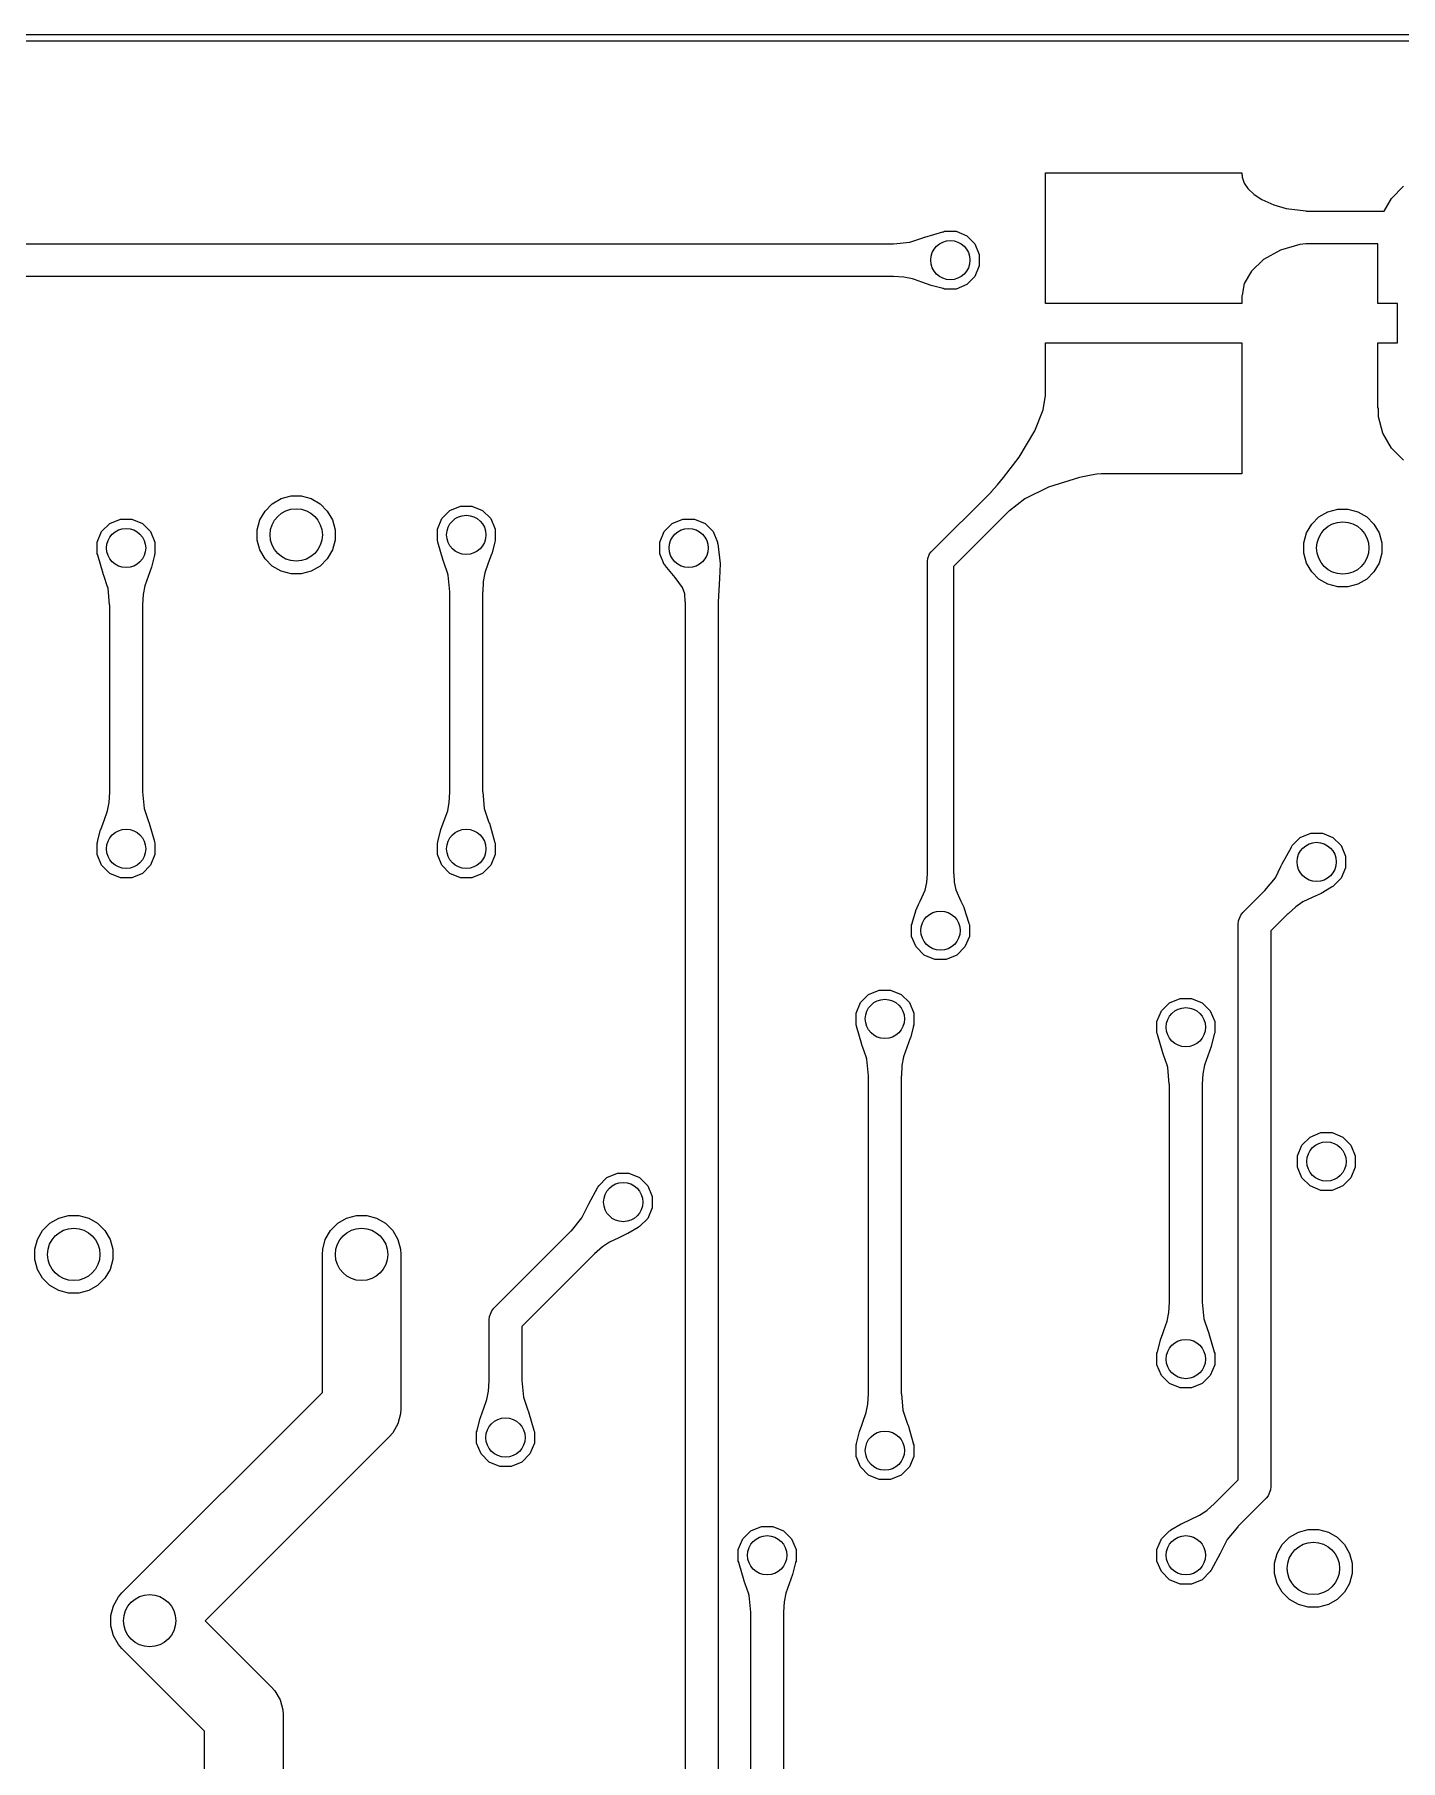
# Model space of a CAD drawing. Extents: x 89 to 178, y -115 to -57.
# Drawn here: x 120.3 to 130.74, y -70.17 to -56.97 of the extents above; entities that cross this region are included whole.
import ezdxf

# ---------------------------------------------------------------- set-up
doc = ezdxf.new("R2010")
doc.units = 0
doc.layers.add('BLACK', color=7, linetype='CONTINUOUS')

msp = doc.modelspace()

# ---------------------------------------------------------------- linework, layer by layer
at = {"layer": 'BLACK', "linetype": 'CONTINUOUS'}
for p, q in [((97.5, -56.975), (169.5, -56.975)), ((169.47582, -57.025), (97.524182, -57.025)), ((128.028, -59.032), (128.028, -58.032)), ((128.028, -58.032), (129.528, -58.032)), ((129.528, -58.032), (129.528, -58.046138)), ((129.528, -58.046138), (129.529882, -58.051427)), ((129.529882, -58.051427), (129.531333, -58.066414)), ((129.531333, -58.066414), (129.54683, -58.111548)), ((129.54683, -58.111548), (129.546832, -58.111551)), ((129.546832, -58.111551), (129.573319, -58.151955)), ((129.573319, -58.151955), (129.621597, -58.19794)), ((130.671323, -58.227619), (130.763619, -58.135323)), ((129.621597, -58.19794), (129.621599, -58.197941)), ((129.621599, -58.197941), (129.6216, -58.197942)), ((129.6216, -58.197942), (129.681504, -58.236328)), ((129.681504, -58.236328), (129.772991, -58.27642)), ((129.772991, -58.27642), (129.86813, -58.304081)), ((129.86813, -58.304081), (129.868137, -58.304083)), ((129.868137, -58.304083), (130.017819, -58.323667)), ((130.6151, -58.325), (130.671323, -58.227619)), ((130.017819, -58.323667), (130.020132, -58.325)), ((130.020132, -58.325), (130.6151, -58.325)), ((109, -58.575), (126.862889, -58.575)), ((126.862889, -58.575), (126.86496, -58.574029)), ((126.86496, -58.574029), (126.99163, -58.562466)), ((126.99163, -58.562466), (127.082698, -58.531994)), ((127.082698, -58.531994), (127.103217, -58.523827)), ((127.103217, -58.523827), (127.104265, -58.523467)), ((127.104265, -58.523467), (127.243909, -58.482869)), ((127.243909, -58.482869), (127.246781, -58.483185)), ((127.246781, -58.483185), (127.256107, -58.479323)), ((127.256107, -58.479323), (127.343897, -58.479323)), ((127.343897, -58.479323), (127.425005, -58.512919)), ((127.425005, -58.512919), (127.487083, -58.574997)), ((127.487083, -58.574997), (127.520679, -58.656105)), ((130.017284, -58.575904), (129.970986, -58.579812)), ((130.01923, -58.575), (130.017284, -58.575904)), ((130.568, -58.575), (130.01923, -58.575)), ((130.568, -59.032), (130.568, -58.575)), ((127.520679, -58.656105), (127.520679, -58.743895)), ((129.693822, -58.695679), (129.601286, -58.783007)), ((129.823455, -58.623005), (129.693822, -58.695679)), ((129.970986, -58.579812), (129.823455, -58.623005)), ((126.864232, -58.825), (109.051777, -58.825)), ((126.865426, -58.825568), (126.864232, -58.825)), ((126.94471, -58.829632), (126.865426, -58.825568)), ((127.009746, -58.842055), (126.94471, -58.829632)), ((127.00975, -58.842056), (127.009746, -58.842055)), ((127.009754, -58.842057), (127.00975, -58.842056)), ((127.025285, -58.847581), (127.009754, -58.842057)), ((127.487083, -58.825003), (127.425005, -58.887081)), ((127.520679, -58.743895), (127.487083, -58.825003)), ((129.601286, -58.783007), (129.546576, -58.878902)), ((127.082676, -58.867997), (127.025285, -58.847581)), ((127.153179, -58.894197), (127.082676, -58.867997)), ((127.154347, -58.894563), (127.153179, -58.894197)), ((127.244187, -58.917618), (127.154347, -58.894563)), ((127.244763, -58.91775), (127.244187, -58.917618)), ((127.247674, -58.917183), (127.244763, -58.91775)), ((127.256107, -58.920677), (127.247674, -58.917183)), ((127.343897, -58.920677), (127.256107, -58.920677)), ((127.425005, -58.887081), (127.343897, -58.920677)), ((129.530967, -58.967084), (129.528, -58.971734)), ((129.528, -58.971734), (129.528, -59.032)), ((129.546576, -58.878902), (129.530967, -58.967084)), ((129.528, -59.032), (128.028, -59.032)), ((130.718, -59.032), (130.568, -59.032)), ((130.718, -59.332), (130.718, -59.032)), ((128.028, -59.73208), (128.028, -59.332)), ((128.028, -59.332), (129.528, -59.332)), ((129.528, -59.332), (129.528, -60.332)), ((130.568, -59.832), (130.568, -59.332)), ((130.568, -59.332), (130.718, -59.332)), ((128.0095, -59.843187), (128.026231, -59.734991)), ((128.026231, -59.734991), (128.028, -59.73208)), ((127.945768, -60.003657), (128.0095, -59.843187)), ((130.572278, -59.832), (130.568, -59.832)), ((130.572278, -59.897263), (130.572278, -59.832)), ((130.60606, -60.023342), (130.572278, -59.897263)), ((127.826396, -60.205218), (127.945768, -60.003657)), ((130.671323, -60.136381), (130.60606, -60.023342)), ((130.763619, -60.228677), (130.671323, -60.136381)), ((127.705743, -60.36096), (127.826396, -60.205218)), ((127.611473, -60.471578), (127.661162, -60.418505)), ((127.661162, -60.418505), (127.705743, -60.36096)), ((128.288272, -60.360962), (128.051217, -60.434079)), ((128.288279, -60.36096), (128.288272, -60.360962)), ((128.376796, -60.344158), (128.288279, -60.36096)), ((128.421053, -60.335758), (128.376796, -60.344158)), ((128.454079, -60.332), (128.421053, -60.335758)), ((129.528, -60.332), (128.454079, -60.332)), ((122.117372, -60.561994), (122.185195, -60.522836)), ((122.185195, -60.522836), (122.260842, -60.502567)), ((122.260842, -60.502567), (122.339158, -60.502567)), ((122.339158, -60.502567), (122.414805, -60.522836)), ((122.414805, -60.522836), (122.482628, -60.561994)), ((127.154289, -60.929289), (127.611128, -60.472449)), ((127.611128, -60.472449), (127.611473, -60.471578)), ((127.868678, -60.525096), (127.753311, -60.614915)), ((128.051217, -60.434079), (127.868678, -60.525096)), ((120.874997, -60.712919), (120.956105, -60.679323)), ((120.956105, -60.679323), (121.043895, -60.679323)), ((121.043895, -60.679323), (121.125003, -60.712919)), ((122.002567, -60.760842), (122.022836, -60.685195)), ((122.022836, -60.685195), (122.061994, -60.617372)), ((122.061994, -60.617372), (122.117372, -60.561994)), ((122.482628, -60.561994), (122.538006, -60.617372)), ((122.538006, -60.617372), (122.577164, -60.685195)), ((122.577164, -60.685195), (122.597433, -60.760842)), ((123.379323, -60.756105), (123.412919, -60.674997)), ((123.412919, -60.674997), (123.474997, -60.612919)), ((123.474997, -60.612919), (123.556105, -60.579323)), ((123.556105, -60.579323), (123.643895, -60.579323)), ((123.643895, -60.579323), (123.725003, -60.612919)), ((123.725003, -60.612919), (123.787081, -60.674997)), ((123.787081, -60.674997), (123.820677, -60.756105)), ((125.175019, -60.712919), (125.256127, -60.679323)), ((125.256127, -60.679323), (125.343917, -60.679323)), ((125.343917, -60.679323), (125.425025, -60.712919)), ((127.750821, -60.6156), (127.325, -61.041422)), ((127.753311, -60.614915), (127.750821, -60.6156)), ((130.061994, -60.717372), (130.117372, -60.661994)), ((130.117372, -60.661994), (130.185195, -60.622836)), ((130.185195, -60.622836), (130.260842, -60.602567)), ((130.260842, -60.602567), (130.339158, -60.602567)), ((130.339158, -60.602567), (130.414805, -60.622836)), ((130.414805, -60.622836), (130.482628, -60.661994)), ((130.482628, -60.661994), (130.538006, -60.717372)), ((120.779323, -60.856105), (120.812919, -60.774997)), ((120.812919, -60.774997), (120.874997, -60.712919)), ((121.125003, -60.712919), (121.187081, -60.774997)), ((121.187081, -60.774997), (121.220677, -60.856105)), ((122.002567, -60.839158), (122.002567, -60.760842)), ((122.597433, -60.760842), (122.597433, -60.839158)), ((123.379323, -60.843895), (123.379323, -60.756105)), ((123.820677, -60.756105), (123.820677, -60.843895)), ((125.079345, -60.856105), (125.112941, -60.774997)), ((125.112941, -60.774997), (125.175019, -60.712919)), ((125.425025, -60.712919), (125.487103, -60.774997)), ((125.487103, -60.774997), (125.520699, -60.856105)), ((130.002567, -60.860842), (130.022836, -60.785195)), ((130.022836, -60.785195), (130.061994, -60.717372)), ((130.538006, -60.717372), (130.577164, -60.785195)), ((130.577164, -60.785195), (130.597433, -60.860842)), ((120.779323, -60.943895), (120.779323, -60.856105)), ((120.783185, -60.95322), (120.779323, -60.943895)), ((120.782869, -60.956093), (120.783185, -60.95322)), ((121.220677, -60.943895), (121.217184, -60.952327)), ((121.217184, -60.952327), (121.21775, -60.955238)), ((121.220677, -60.856105), (121.220677, -60.943895)), ((122.022836, -60.914805), (122.002567, -60.839158)), ((122.061994, -60.982628), (122.022836, -60.914805)), ((122.577164, -60.914805), (122.538006, -60.982628)), ((122.597433, -60.839158), (122.577164, -60.914805)), ((123.383185, -60.85322), (123.379323, -60.843895)), ((123.382869, -60.856093), (123.383185, -60.85322)), ((123.423466, -60.995729), (123.382869, -60.856093)), ((123.794197, -60.946821), (123.767997, -61.017324)), ((123.794563, -60.945653), (123.794197, -60.946821)), ((123.817618, -60.855814), (123.794563, -60.945653)), ((123.820677, -60.843895), (123.817184, -60.852327)), ((123.817184, -60.852327), (123.81775, -60.855238)), ((123.81775, -60.855238), (123.817618, -60.855814)), ((125.079345, -60.943895), (125.079345, -60.856105)), ((125.112941, -61.025003), (125.079345, -60.943895)), ((125.520699, -60.856105), (125.520699, -60.865492)), ((125.520699, -60.865492), (125.522183, -60.867735)), ((125.522183, -60.867735), (125.522301, -60.868463)), ((125.522301, -60.868463), (125.541737, -61.01836)), ((127.126921, -60.980491), (127.141853, -60.944443)), ((127.141853, -60.944443), (127.154289, -60.929289)), ((130.002567, -60.939158), (130.002567, -60.860842)), ((130.022836, -61.014805), (130.002567, -60.939158)), ((130.597433, -60.939158), (130.577164, -61.014805)), ((130.597433, -60.860842), (130.597433, -60.939158)), ((120.823466, -61.095729), (120.782869, -60.956093)), ((121.194197, -61.046821), (121.167997, -61.117324)), ((121.194563, -61.045653), (121.194197, -61.046821)), ((121.217618, -60.955814), (121.194563, -61.045653)), ((121.21775, -60.955238), (121.217618, -60.955814)), ((122.117372, -61.038006), (122.061994, -60.982628)), ((122.185195, -61.077164), (122.117372, -61.038006)), ((122.260842, -61.097433), (122.185195, -61.077164)), ((122.414805, -61.077164), (122.339158, -61.097433)), ((122.482628, -61.038006), (122.414805, -61.077164)), ((122.538006, -60.982628), (122.482628, -61.038006)), ((123.42383, -60.996789), (123.423466, -60.995729)), ((123.431993, -61.017303), (123.42383, -60.996789)), ((123.431999, -61.017323), (123.431993, -61.017303)), ((123.432005, -61.017337), (123.431999, -61.017323)), ((123.456404, -61.090254), (123.432005, -61.017337)), ((123.767997, -61.017324), (123.742059, -61.090241)), ((125.120327, -61.032389), (125.112941, -61.025003)), ((125.121103, -61.034944), (125.120327, -61.032389)), ((125.196518, -61.1268), (125.121103, -61.034944)), ((125.541816, -61.020515), (125.535479, -61.134228)), ((125.541737, -61.01836), (125.541816, -61.020515)), ((127.125, -61), (127.126921, -60.980491)), ((127.125, -63.388984), (127.125, -61)), ((127.325, -61.041422), (127.325, -63.38894)), ((130.061994, -61.082628), (130.022836, -61.014805)), ((130.117372, -61.138006), (130.061994, -61.082628)), ((130.538006, -61.082628), (130.482628, -61.138006)), ((130.577164, -61.014805), (130.538006, -61.082628)), ((120.82383, -61.096789), (120.823466, -61.095729)), ((120.831993, -61.117303), (120.82383, -61.096789)), ((120.831999, -61.117323), (120.831993, -61.117303)), ((120.832005, -61.117337), (120.831999, -61.117323)), ((120.856404, -61.190254), (120.832005, -61.117337)), ((120.862466, -61.208371), (120.856404, -61.190254)), ((120.873987, -61.334576), (120.862466, -61.208371)), ((121.142055, -61.190254), (121.129632, -61.25529)), ((121.142059, -61.190241), (121.142055, -61.190254)), ((121.167997, -61.117324), (121.142059, -61.190241)), ((122.339158, -61.097433), (122.260842, -61.097433)), ((123.462466, -61.108371), (123.456404, -61.090254)), ((123.473987, -61.234576), (123.462466, -61.108371)), ((123.729632, -61.15529), (123.725569, -61.234576)), ((123.742055, -61.090254), (123.729632, -61.15529)), ((123.742059, -61.090241), (123.742055, -61.090254)), ((125.253819, -61.201194), (125.196518, -61.1268)), ((125.253819, -61.201195), (125.253819, -61.201194)), ((125.26951, -61.251277), (125.253819, -61.201195)), ((125.535479, -61.134228), (125.525615, -61.311397)), ((130.185195, -61.177164), (130.117372, -61.138006)), ((130.260842, -61.197433), (130.185195, -61.177164)), ((130.339158, -61.197433), (130.260842, -61.197433)), ((130.414805, -61.177164), (130.339158, -61.197433)), ((130.482628, -61.138006), (130.414805, -61.177164)), ((120.874029, -61.335041), (120.873987, -61.334576)), ((120.875, -61.337112), (120.874029, -61.335041)), ((120.875, -62.764226), (120.875, -61.337112)), ((121.125569, -61.334576), (121.125, -61.335772)), ((121.125, -61.335772), (121.125, -62.762887)), ((121.129632, -61.25529), (121.125569, -61.334576)), ((123.474029, -61.235041), (123.473987, -61.234576)), ((123.475, -61.237112), (123.474029, -61.235041)), ((123.475, -62.764226), (123.475, -61.237112)), ((123.725569, -61.234576), (123.725, -61.235772)), ((123.725, -61.235772), (123.725, -62.762887)), ((125.26951, -61.251281), (125.26951, -61.251277)), ((125.274167, -61.311647), (125.26951, -61.251281)), ((125.275, -61.313457), (125.274167, -61.311647)), ((125.275, -80.364226), (125.275, -61.313457)), ((125.525615, -61.311397), (125.525, -61.312675)), ((125.525, -61.312675), (125.525, -80.362887)), ((120.870368, -62.844702), (120.874431, -62.765423)), ((120.874431, -62.765423), (120.875, -62.764226)), ((121.125, -62.762887), (121.125971, -62.764959)), ((121.125971, -62.764959), (121.137534, -62.891632)), ((123.470368, -62.844702), (123.474431, -62.765423)), ((123.474431, -62.765423), (123.475, -62.764226)), ((123.725, -62.762887), (123.725971, -62.764959)), ((123.725971, -62.764959), (123.737534, -62.891632)), ((120.831994, -62.982696), (120.857943, -62.909751)), ((120.857943, -62.909751), (120.870368, -62.844702)), ((121.137534, -62.891632), (121.167993, -62.982662)), ((123.431994, -62.982696), (123.457943, -62.909751)), ((123.457943, -62.909751), (123.470368, -62.844702)), ((123.737534, -62.891632), (123.767993, -62.982662)), ((120.782373, -63.144215), (120.805437, -63.054337)), ((120.805437, -63.054337), (120.805802, -63.053176)), ((120.805802, -63.053176), (120.823977, -63.004268)), ((120.823977, -63.004268), (120.831994, -62.982696)), ((121.167993, -62.982662), (121.168004, -62.982691)), ((121.168004, -62.982691), (121.176168, -63.003208)), ((121.176168, -63.003208), (121.176532, -63.004268)), ((121.176532, -63.004268), (121.21713, -63.143906)), ((123.382373, -63.144215), (123.405437, -63.054337)), ((123.405437, -63.054337), (123.405802, -63.053176)), ((123.405802, -63.053176), (123.423977, -63.004268)), ((123.423977, -63.004268), (123.431994, -62.982696)), ((123.767993, -62.982662), (123.768004, -62.982691)), ((123.768004, -62.982691), (123.776168, -63.003208)), ((123.776168, -63.003208), (123.776532, -63.004268)), ((123.776532, -63.004268), (123.81713, -63.143906)), ((120.779323, -63.156105), (120.782815, -63.147673)), ((120.779323, -63.243895), (120.779323, -63.156105)), ((120.782249, -63.144761), (120.782373, -63.144215)), ((120.782815, -63.147673), (120.782249, -63.144761)), ((121.21713, -63.143906), (121.216813, -63.146777)), ((121.216813, -63.146777), (121.220677, -63.156105)), ((121.220677, -63.156105), (121.220677, -63.243895)), ((123.379323, -63.156105), (123.382815, -63.147673)), ((123.379323, -63.243895), (123.379323, -63.156105)), ((123.382249, -63.144761), (123.382373, -63.144215)), ((123.382815, -63.147673), (123.382249, -63.144761)), ((123.81713, -63.143906), (123.816813, -63.146777)), ((123.816813, -63.146777), (123.820677, -63.156105)), ((123.820677, -63.156105), (123.820677, -63.243895)), ((129.836761, -63.31359), (129.906801, -63.186129)), ((129.906801, -63.186129), (129.909056, -63.184321)), ((129.909056, -63.184321), (129.912919, -63.174997)), ((129.912919, -63.174997), (129.974997, -63.112919)), ((129.974997, -63.112919), (130.056105, -63.079323)), ((130.056105, -63.079323), (130.143895, -63.079323)), ((130.143895, -63.079323), (130.225003, -63.112919)), ((130.225003, -63.112919), (130.287081, -63.174997)), ((130.287081, -63.174997), (130.320677, -63.256105)), ((120.812919, -63.325003), (120.779323, -63.243895)), ((120.874997, -63.387081), (120.812919, -63.325003)), ((121.187081, -63.325003), (121.125003, -63.387081)), ((121.220677, -63.243895), (121.187081, -63.325003)), ((123.412919, -63.325003), (123.379323, -63.243895)), ((123.474997, -63.387081), (123.412919, -63.325003)), ((123.787081, -63.325003), (123.725003, -63.387081)), ((123.820677, -63.243895), (123.787081, -63.325003)), ((129.827545, -63.334858), (129.836282, -63.31457)), ((129.836282, -63.31457), (129.836761, -63.31359)), ((130.320677, -63.256105), (130.320677, -63.343895)), ((120.956105, -63.420677), (120.874997, -63.387081)), ((121.043895, -63.420677), (120.956105, -63.420677)), ((121.125003, -63.387081), (121.043895, -63.420677)), ((123.556105, -63.420677), (123.474997, -63.387081)), ((123.643895, -63.420677), (123.556105, -63.420677)), ((123.725003, -63.387081), (123.643895, -63.420677)), ((127.107866, -63.515923), (127.120358, -63.457618)), ((127.120358, -63.457618), (127.124347, -63.39033)), ((127.124347, -63.39033), (127.125, -63.388984)), ((127.325, -63.38894), (127.325633, -63.390353)), ((127.325633, -63.390353), (127.329378, -63.455611)), ((127.329378, -63.455611), (127.341205, -63.512851)), ((129.703304, -63.518545), (129.784697, -63.4208)), ((129.784697, -63.4208), (129.827545, -63.334858)), ((130.287081, -63.425003), (130.225003, -63.487081)), ((130.320677, -63.343895), (130.287081, -63.425003)), ((127.070646, -63.599538), (127.107866, -63.515923)), ((127.341205, -63.512851), (127.341205, -63.512853)), ((127.341205, -63.512853), (127.379356, -63.599542)), ((129.536612, -63.686612), (129.702524, -63.520698)), ((129.702524, -63.520698), (129.703304, -63.518545)), ((130.065115, -63.572466), (129.995213, -63.605684)), ((130.133501, -63.541135), (130.065115, -63.572466)), ((130.134585, -63.540568), (130.133501, -63.541135)), ((130.214411, -63.493346), (130.134585, -63.540568)), ((130.214912, -63.493032), (130.214411, -63.493346)), ((130.216569, -63.490574), (130.214912, -63.493032)), ((130.225003, -63.487081), (130.216569, -63.490574)), ((127.0079, -63.768714), (127.035368, -63.673573)), ((127.035368, -63.673573), (127.03605, -63.671783)), ((127.03605, -63.671783), (127.057918, -63.626116)), ((127.057918, -63.626116), (127.070636, -63.59956)), ((127.070636, -63.59956), (127.070646, -63.599538)), ((127.379356, -63.599542), (127.403212, -63.646855)), ((127.403212, -63.646855), (127.403924, -63.648607)), ((127.403924, -63.648607), (127.441772, -63.768714)), ((129.502402, -63.750614), (129.521066, -63.705554)), ((129.521066, -63.705554), (129.521071, -63.705548)), ((129.521071, -63.705548), (129.536612, -63.686612)), ((129.880252, -63.696524), (129.75, -63.826776)), ((129.881499, -63.696081), (129.880252, -63.696524)), ((129.940435, -63.642892), (129.881499, -63.696081)), ((129.995206, -63.605689), (129.940435, -63.642892)), ((129.995213, -63.605684), (129.995206, -63.605689)), ((127.004323, -63.781105), (127.008055, -63.772094)), ((127.004323, -63.868895), (127.004323, -63.781105)), ((127.007616, -63.769834), (127.00784, -63.768922)), ((127.008055, -63.772094), (127.007616, -63.769834)), ((127.00784, -63.768922), (127.0079, -63.768714)), ((127.441772, -63.768714), (127.441557, -63.771159)), ((127.441557, -63.771159), (127.445677, -63.781105)), ((127.445677, -63.781105), (127.445677, -63.868895)), ((129.5, -63.775), (129.502402, -63.750614)), ((129.5, -68.023224), (129.5, -63.775)), ((129.75, -63.826776), (129.75, -68.075)), ((127.037919, -63.950003), (127.004323, -63.868895)), ((127.099997, -64.012081), (127.037919, -63.950003)), ((127.412081, -63.950003), (127.350003, -64.012081)), ((127.445677, -63.868895), (127.412081, -63.950003)), ((127.181105, -64.045677), (127.099997, -64.012081)), ((127.268895, -64.045677), (127.181105, -64.045677)), ((127.350003, -64.012081), (127.268895, -64.045677)), ((126.579323, -64.456105), (126.612919, -64.374997)), ((126.612919, -64.374997), (126.674997, -64.312919)), ((126.674997, -64.312919), (126.756105, -64.279323)), ((126.756105, -64.279323), (126.843895, -64.279323)), ((126.843895, -64.279323), (126.925003, -64.312919)), ((126.925003, -64.312919), (126.987081, -64.374997)), ((126.987081, -64.374997), (127.020677, -64.456105)), ((128.912919, -64.438509), (128.974997, -64.376431)), ((128.974997, -64.376431), (129.056105, -64.342835)), ((129.056105, -64.342835), (129.143895, -64.342835)), ((129.143895, -64.342835), (129.225003, -64.376431)), ((129.225003, -64.376431), (129.287081, -64.438509)), ((126.579323, -64.543895), (126.579323, -64.456105)), ((127.020677, -64.456105), (127.020677, -64.543895)), ((128.879323, -64.519617), (128.912919, -64.438509)), ((129.287081, -64.438509), (129.320677, -64.519617)), ((126.583185, -64.55322), (126.579323, -64.543895)), ((126.582869, -64.556093), (126.583185, -64.55322)), ((126.623466, -64.695729), (126.582869, -64.556093)), ((126.994197, -64.646821), (126.967997, -64.717324)), ((126.994563, -64.645653), (126.994197, -64.646821)), ((127.017618, -64.555814), (126.994563, -64.645653)), ((127.020677, -64.543895), (127.017184, -64.552327)), ((127.017184, -64.552327), (127.01775, -64.555238)), ((127.01775, -64.555238), (127.017618, -64.555814)), ((128.879323, -64.607407), (128.879323, -64.519617)), ((128.883185, -64.616732), (128.879323, -64.607407)), ((128.882869, -64.619605), (128.883185, -64.616732)), ((128.923466, -64.759241), (128.882869, -64.619605)), ((129.317618, -64.619326), (129.294563, -64.709165)), ((129.320677, -64.607407), (129.317184, -64.615839)), ((129.317184, -64.615839), (129.31775, -64.61875)), ((129.31775, -64.61875), (129.317618, -64.619326)), ((129.320677, -64.519617), (129.320677, -64.607407)), ((126.62383, -64.696789), (126.623466, -64.695729)), ((126.631993, -64.717303), (126.62383, -64.696789)), ((126.631999, -64.717323), (126.631993, -64.717303)), ((126.632005, -64.717337), (126.631999, -64.717323)), ((126.656404, -64.790254), (126.632005, -64.717337)), ((126.967997, -64.717324), (126.942059, -64.790241)), ((128.92383, -64.760301), (128.923466, -64.759241)), ((128.931993, -64.780815), (128.92383, -64.760301)), ((129.294197, -64.710333), (129.267997, -64.780836)), ((129.294563, -64.709165), (129.294197, -64.710333)), ((126.662466, -64.808371), (126.656404, -64.790254)), ((126.673987, -64.934576), (126.662466, -64.808371)), ((126.929632, -64.85529), (126.925569, -64.934576)), ((126.942055, -64.790254), (126.929632, -64.85529)), ((126.942059, -64.790241), (126.942055, -64.790254)), ((128.931999, -64.780835), (128.931993, -64.780815)), ((128.932005, -64.780849), (128.931999, -64.780835)), ((128.956404, -64.853766), (128.932005, -64.780849)), ((128.962466, -64.871883), (128.956404, -64.853766)), ((128.973987, -64.998088), (128.962466, -64.871883)), ((129.242055, -64.853766), (129.229632, -64.918802)), ((129.242059, -64.853753), (129.242055, -64.853766)), ((129.267997, -64.780836), (129.242059, -64.853753)), ((126.674029, -64.935041), (126.673987, -64.934576)), ((126.675, -64.937112), (126.674029, -64.935041)), ((126.675, -67.364226), (126.675, -64.937112)), ((126.925569, -64.934576), (126.925, -64.935772)), ((126.925, -64.935772), (126.925, -67.362887)), ((128.974029, -64.998553), (128.973987, -64.998088)), ((128.975, -65.000624), (128.974029, -64.998553)), ((128.975, -66.664226), (128.975, -65.000624)), ((129.225569, -64.998088), (129.225, -64.999284)), ((129.225, -64.999284), (129.225, -66.662887)), ((129.229632, -64.918802), (129.225569, -64.998088)), ((129.987919, -65.465009), (130.049997, -65.402931)), ((130.049997, -65.402931), (130.131105, -65.369335)), ((130.131105, -65.369335), (130.218895, -65.369335)), ((130.218895, -65.369335), (130.300003, -65.402931)), ((130.300003, -65.402931), (130.362081, -65.465009)), ((129.954323, -65.546117), (129.987919, -65.465009)), ((129.954323, -65.633907), (129.954323, -65.546117)), ((130.362081, -65.465009), (130.395677, -65.546117)), ((130.395677, -65.546117), (130.395677, -65.633907)), ((124.674997, -65.712919), (124.756105, -65.679323)), ((124.756105, -65.679323), (124.843895, -65.679323)), ((124.843895, -65.679323), (124.925003, -65.712919)), ((129.987919, -65.715015), (129.954323, -65.633907)), ((130.395677, -65.633907), (130.362081, -65.715015)), ((124.536761, -65.91359), (124.606801, -65.786129)), ((124.606801, -65.786129), (124.609056, -65.784321)), ((124.609056, -65.784321), (124.612919, -65.774997)), ((124.612919, -65.774997), (124.674997, -65.712919)), ((124.925003, -65.712919), (124.987081, -65.774997)), ((124.987081, -65.774997), (125.020677, -65.856105)), ((130.049997, -65.777093), (129.987919, -65.715015)), ((130.131105, -65.810689), (130.049997, -65.777093)), ((130.218895, -65.810689), (130.131105, -65.810689)), ((130.300003, -65.777093), (130.218895, -65.810689)), ((130.362081, -65.715015), (130.300003, -65.777093)), ((124.484697, -66.0208), (124.527545, -65.934858)), ((124.527545, -65.934858), (124.536282, -65.91457)), ((124.536282, -65.91457), (124.536761, -65.91359)), ((125.020677, -65.943895), (124.987081, -66.025003)), ((125.020677, -65.856105), (125.020677, -65.943895)), ((120.361994, -66.117372), (120.417372, -66.061994)), ((120.417372, -66.061994), (120.485195, -66.022836)), ((120.485195, -66.022836), (120.560842, -66.002567)), ((120.560842, -66.002567), (120.639158, -66.002567)), ((120.639158, -66.002567), (120.714805, -66.022836)), ((120.714805, -66.022836), (120.782628, -66.061994)), ((120.782628, -66.061994), (120.838006, -66.117372)), ((122.561994, -66.117372), (122.617372, -66.061994)), ((122.617372, -66.061994), (122.685195, -66.022836)), ((122.685195, -66.022836), (122.760842, -66.002567)), ((122.760842, -66.002567), (122.839158, -66.002567)), ((122.839158, -66.002567), (122.914805, -66.022836)), ((122.914805, -66.022836), (122.982628, -66.061994)), ((122.982628, -66.061994), (123.038006, -66.117372)), ((124.403304, -66.118545), (124.484697, -66.0208)), ((124.914411, -66.093346), (124.834585, -66.140568)), ((124.914912, -66.093032), (124.914411, -66.093346)), ((124.916569, -66.090574), (124.914912, -66.093032)), ((124.925003, -66.087081), (124.916569, -66.090574)), ((124.987081, -66.025003), (124.925003, -66.087081)), ((120.302567, -66.260842), (120.322836, -66.185195)), ((120.322836, -66.185195), (120.361994, -66.117372)), ((120.838006, -66.117372), (120.877164, -66.185195)), ((120.877164, -66.185195), (120.897433, -66.260842)), ((122.502567, -66.260842), (122.522836, -66.185195)), ((122.522836, -66.185195), (122.561994, -66.117372)), ((123.038006, -66.117372), (123.077164, -66.185195)), ((123.077164, -66.185195), (123.097433, -66.260842)), ((123.811612, -66.711612), (124.402524, -66.120699)), ((124.402524, -66.120699), (124.403304, -66.118545)), ((124.695206, -66.205689), (124.640435, -66.242892)), ((124.695213, -66.205684), (124.695206, -66.205689)), ((124.765115, -66.172466), (124.695213, -66.205684)), ((124.833501, -66.141135), (124.765115, -66.172466)), ((124.834585, -66.140568), (124.833501, -66.141135)), ((120.302567, -66.339158), (120.302567, -66.260842)), ((120.322836, -66.414805), (120.302567, -66.339158)), ((120.897433, -66.339158), (120.877164, -66.414805)), ((120.897433, -66.260842), (120.897433, -66.339158)), ((122.5, -66.3), (122.502567, -66.260842)), ((122.5, -67.35578), (122.5, -66.3)), ((123.097433, -66.260842), (123.1, -66.3)), ((123.1, -66.3), (123.1, -67.480044)), ((124.580251, -66.296524), (124.025, -66.851776)), ((124.581499, -66.296081), (124.580251, -66.296524)), ((124.640435, -66.242892), (124.581499, -66.296081)), ((120.361994, -66.482628), (120.322836, -66.414805)), ((120.417372, -66.538006), (120.361994, -66.482628)), ((120.838006, -66.482628), (120.782628, -66.538006)), ((120.877164, -66.414805), (120.838006, -66.482628)), ((120.485195, -66.577164), (120.417372, -66.538006)), ((120.560842, -66.597433), (120.485195, -66.577164)), ((120.639158, -66.597433), (120.560842, -66.597433)), ((120.714805, -66.577164), (120.639158, -66.597433)), ((120.782628, -66.538006), (120.714805, -66.577164)), ((123.777658, -66.774997), (123.790543, -66.743889)), ((123.790543, -66.743889), (123.796066, -66.730554)), ((123.796066, -66.730554), (123.796071, -66.730548)), ((123.796071, -66.730548), (123.811612, -66.711612)), ((128.957943, -66.809751), (128.970368, -66.744702)), ((128.970368, -66.744702), (128.974431, -66.665423)), ((128.974431, -66.665423), (128.975, -66.664226)), ((129.225, -66.662887), (129.225971, -66.664959)), ((129.225971, -66.664959), (129.237534, -66.791632)), ((123.775, -66.8), (123.777402, -66.775614)), ((123.775, -67.264226), (123.775, -66.8)), ((123.777402, -66.775614), (123.777658, -66.774997)), ((124.025, -66.851776), (124.025, -67.262887)), ((128.923977, -66.904268), (128.931994, -66.882696)), ((128.931994, -66.882696), (128.957943, -66.809751)), ((129.237534, -66.791632), (129.267993, -66.882662)), ((129.267993, -66.882662), (129.268004, -66.882691)), ((129.268004, -66.882691), (129.276168, -66.903208)), ((128.882373, -67.044215), (128.905437, -66.954337)), ((128.905437, -66.954337), (128.905802, -66.953176)), ((128.905802, -66.953176), (128.923977, -66.904268)), ((129.276168, -66.903208), (129.276532, -66.904268)), ((129.276532, -66.904268), (129.31713, -67.043906)), ((128.879323, -67.056105), (128.882815, -67.047673)), ((128.879323, -67.143895), (128.879323, -67.056105)), ((128.912919, -67.225003), (128.879323, -67.143895)), ((128.882249, -67.044761), (128.882373, -67.044215)), ((128.882815, -67.047673), (128.882249, -67.044761)), ((129.320677, -67.143895), (129.287081, -67.225003)), ((129.31713, -67.043906), (129.316813, -67.046777)), ((129.316813, -67.046777), (129.320677, -67.056105)), ((129.320677, -67.056105), (129.320677, -67.143895)), ((123.770368, -67.344702), (123.774431, -67.265423)), ((123.774431, -67.265423), (123.775, -67.264226)), ((124.025, -67.262887), (124.025971, -67.264959)), ((124.025971, -67.264959), (124.037534, -67.391632)), ((128.974997, -67.287081), (128.912919, -67.225003)), ((129.287081, -67.225003), (129.225003, -67.287081)), ((120.967912, -68.887868), (122.5, -67.35578)), ((123.731994, -67.482696), (123.757943, -67.409751)), ((123.757943, -67.409751), (123.770368, -67.344702)), ((124.037534, -67.391632), (124.067993, -67.482662)), ((126.670368, -67.444702), (126.674431, -67.365423)), ((126.674431, -67.365423), (126.675, -67.364226)), ((126.925, -67.362887), (126.925971, -67.364959)), ((126.925971, -67.364959), (126.937534, -67.491632)), ((129.056105, -67.320677), (128.974997, -67.287081)), ((129.143895, -67.320677), (129.056105, -67.320677)), ((129.225003, -67.287081), (129.143895, -67.320677)), ((123.097433, -67.519202), (123.077164, -67.594849)), ((123.1, -67.480044), (123.097433, -67.519202)), ((123.705802, -67.553176), (123.723977, -67.504268)), ((123.723977, -67.504268), (123.731994, -67.482696)), ((124.067993, -67.482662), (124.068004, -67.482691)), ((124.068004, -67.482691), (124.076168, -67.503208)), ((124.076168, -67.503208), (124.076532, -67.504268)), ((124.076532, -67.504268), (124.11713, -67.643906)), ((126.631994, -67.582696), (126.657943, -67.509751)), ((126.657943, -67.509751), (126.670368, -67.444702)), ((126.937534, -67.491632), (126.967993, -67.582662)), ((123.038006, -67.662672), (123.012132, -67.692176)), ((123.077164, -67.594849), (123.038006, -67.662672)), ((123.679323, -67.656105), (123.682815, -67.647673)), ((123.679323, -67.743895), (123.679323, -67.656105)), ((123.682249, -67.644761), (123.682373, -67.644215)), ((123.682815, -67.647673), (123.682249, -67.644761)), ((123.682373, -67.644215), (123.705437, -67.554337)), ((123.705437, -67.554337), (123.705802, -67.553176)), ((124.11713, -67.643906), (124.116813, -67.646777)), ((124.116813, -67.646777), (124.120677, -67.656105)), ((124.120677, -67.656105), (124.120677, -67.743895)), ((126.582373, -67.744215), (126.605437, -67.654337)), ((126.605437, -67.654337), (126.605802, -67.653176)), ((126.605802, -67.653176), (126.623977, -67.604268)), ((126.623977, -67.604268), (126.631994, -67.582696)), ((126.967993, -67.582662), (126.968004, -67.582691)), ((126.968004, -67.582691), (126.976168, -67.603208)), ((126.976168, -67.603208), (126.976532, -67.604268)), ((126.976532, -67.604268), (127.01713, -67.743906)), ((123.012132, -67.692176), (121.604308, -69.1)), ((123.712919, -67.825003), (123.679323, -67.743895)), ((124.120677, -67.743895), (124.087081, -67.825003)), ((126.579323, -67.756105), (126.582815, -67.747673)), ((126.579323, -67.843895), (126.579323, -67.756105)), ((126.582249, -67.744761), (126.582373, -67.744215)), ((126.582815, -67.747673), (126.582249, -67.744761)), ((127.01713, -67.743906), (127.016813, -67.746777)), ((127.016813, -67.746777), (127.020677, -67.756105)), ((127.020677, -67.756105), (127.020677, -67.843895)), ((123.774997, -67.887081), (123.712919, -67.825003)), ((123.856105, -67.920677), (123.774997, -67.887081)), ((123.943895, -67.920677), (123.856105, -67.920677)), ((124.025003, -67.887081), (123.943895, -67.920677)), ((124.087081, -67.825003), (124.025003, -67.887081)), ((126.612919, -67.925003), (126.579323, -67.843895)), ((126.674997, -67.987081), (126.612919, -67.925003)), ((126.987081, -67.925003), (126.925003, -67.987081)), ((127.020677, -67.843895), (126.987081, -67.925003)), ((126.756105, -68.020677), (126.674997, -67.987081)), ((126.843895, -68.020677), (126.756105, -68.020677)), ((126.925003, -67.987081), (126.843895, -68.020677)), ((129.319751, -68.203472), (129.5, -68.023224)), ((129.75, -68.075), (129.747598, -68.099386)), ((129.259569, -68.257103), (129.3185, -68.203917)), ((129.3185, -68.203917), (129.319751, -68.203472)), ((129.713388, -68.163388), (129.497472, -68.379303)), ((129.728928, -68.144451), (129.713388, -68.163388)), ((129.728934, -68.144446), (129.728928, -68.144451)), ((129.747598, -68.099386), (129.728934, -68.144446)), ((129.066493, -68.358865), (129.134858, -68.327545)), ((129.134858, -68.327545), (129.204786, -68.294315)), ((129.204786, -68.294315), (129.259569, -68.257103)), ((125.712919, -68.474997), (125.774997, -68.412919)), ((125.774997, -68.412919), (125.856105, -68.379323)), ((125.856105, -68.379323), (125.943895, -68.379323)), ((125.943895, -68.379323), (126.025003, -68.412919)), ((126.025003, -68.412919), (126.087081, -68.474997)), ((128.912919, -68.474997), (128.974997, -68.412919)), ((128.974997, -68.412919), (128.983427, -68.409426)), ((128.983427, -68.409426), (128.985087, -68.406967)), ((128.985087, -68.406967), (128.98557, -68.406663)), ((128.98557, -68.406663), (129.065419, -68.359427)), ((129.065419, -68.359427), (129.066493, -68.358865)), ((129.496694, -68.381455), (129.4153, -68.479203)), ((129.497472, -68.379303), (129.496694, -68.381455)), ((129.836994, -68.517372), (129.892372, -68.461994)), ((129.892372, -68.461994), (129.960195, -68.422836)), ((129.960195, -68.422836), (130.035842, -68.402567)), ((130.035842, -68.402567), (130.114158, -68.402567)), ((130.114158, -68.402567), (130.189805, -68.422836)), ((130.189805, -68.422836), (130.257628, -68.461994)), ((130.257628, -68.461994), (130.313006, -68.517372)), ((125.679323, -68.556105), (125.712919, -68.474997)), ((125.679323, -68.643895), (125.679323, -68.556105)), ((126.087081, -68.474997), (126.120677, -68.556105)), ((126.120677, -68.556105), (126.120677, -68.643895)), ((128.879323, -68.556105), (128.912919, -68.474997)), ((128.879323, -68.643895), (128.879323, -68.556105)), ((129.363231, -68.586421), (129.293198, -68.713869)), ((129.363723, -68.585414), (129.363231, -68.586421)), ((129.372458, -68.565134), (129.363723, -68.585414)), ((129.4153, -68.479203), (129.372458, -68.565134)), ((129.777567, -68.660842), (129.797836, -68.585195)), ((129.797836, -68.585195), (129.836994, -68.517372)), ((130.313006, -68.517372), (130.352164, -68.585195)), ((130.352164, -68.585195), (130.372433, -68.660842)), ((125.683185, -68.65322), (125.679323, -68.643895)), ((125.682869, -68.656093), (125.683185, -68.65322)), ((125.723466, -68.795729), (125.682869, -68.656093)), ((126.117618, -68.655814), (126.094563, -68.745653)), ((126.120677, -68.643895), (126.117184, -68.652327)), ((126.117184, -68.652327), (126.11775, -68.655238)), ((126.11775, -68.655238), (126.117618, -68.655814)), ((128.912919, -68.725003), (128.879323, -68.643895)), ((128.974997, -68.787081), (128.912919, -68.725003)), ((129.287081, -68.725003), (129.225003, -68.787081)), ((129.290944, -68.715674), (129.287081, -68.725003)), ((129.293198, -68.713869), (129.290944, -68.715674)), ((129.777567, -68.739158), (129.777567, -68.660842)), ((130.372433, -68.660842), (130.372433, -68.739158)), ((125.72383, -68.796789), (125.723466, -68.795729)), ((125.731993, -68.817303), (125.72383, -68.796789)), ((125.731999, -68.817323), (125.731993, -68.817303)), ((125.732005, -68.817337), (125.731999, -68.817323)), ((125.756404, -68.890254), (125.732005, -68.817337)), ((126.067997, -68.817324), (126.042059, -68.890241)), ((126.094197, -68.746821), (126.067997, -68.817324)), ((126.094563, -68.745653), (126.094197, -68.746821)), ((129.056105, -68.820677), (128.974997, -68.787081)), ((129.143895, -68.820677), (129.056105, -68.820677)), ((129.225003, -68.787081), (129.143895, -68.820677)), ((129.797836, -68.814805), (129.777567, -68.739158)), ((129.836994, -68.882628), (129.797836, -68.814805)), ((130.352164, -68.814805), (130.313006, -68.882628)), ((130.372433, -68.739158), (130.352164, -68.814805)), ((120.882611, -69.060842), (120.90288, -68.985195)), ((120.90288, -68.985195), (120.942038, -68.917372)), ((120.942038, -68.917372), (120.967912, -68.887868)), ((125.762466, -68.908371), (125.756404, -68.890254)), ((125.773987, -69.034576), (125.762466, -68.908371)), ((126.029632, -68.95529), (126.025569, -69.034576)), ((126.042055, -68.890254), (126.029632, -68.95529)), ((126.042059, -68.890241), (126.042055, -68.890254)), ((129.892372, -68.938006), (129.836994, -68.882628)), ((129.960195, -68.977164), (129.892372, -68.938006)), ((130.035842, -68.997433), (129.960195, -68.977164)), ((130.114158, -68.997433), (130.035842, -68.997433)), ((130.189805, -68.977164), (130.114158, -68.997433)), ((130.257628, -68.938006), (130.189805, -68.977164)), ((130.313006, -68.882628), (130.257628, -68.938006)), ((120.882611, -69.139158), (120.882611, -69.060842)), ((121.604308, -69.1), (122.112132, -69.607824)), ((125.774029, -69.035041), (125.773987, -69.034576)), ((125.775, -69.037112), (125.774029, -69.035041)), ((125.775, -74.664226), (125.775, -69.037112)), ((126.025569, -69.034576), (126.025, -69.035772)), ((126.025, -69.035772), (126.025, -74.662887)), ((120.90288, -69.214805), (120.882611, -69.139158)), ((120.942038, -69.282628), (120.90288, -69.214805)), ((120.967912, -69.312132), (120.942038, -69.282628)), ((121.6, -69.94422), (120.967912, -69.312132)), ((122.112132, -69.607824), (122.138006, -69.637328)), ((122.138006, -69.637328), (122.177164, -69.705151)), ((122.177164, -69.705151), (122.197433, -69.780798)), ((122.197433, -69.780798), (122.2, -69.819956)), ((122.2, -69.819956), (122.2, -72.881371)), ((121.6, -72.757107), (121.6, -69.94422))]:
    msp.add_line(p, q, dxfattribs=at)
at = {"layer": 'BLACK'}
for centre, radius in [((127.300002, -58.7), 0.15), ((122.3, -60.8), 0.2), ((123.6, -60.8), 0.15), ((121, -60.9), 0.15), ((125.300022, -60.9), 0.15), ((130.3, -60.9), 0.2), ((121, -63.2), 0.15), ((123.6, -63.2), 0.15), ((130.1, -63.3), 0.15), ((127.225, -63.825), 0.15), ((126.8, -64.5), 0.15), ((129.1, -64.563512), 0.15), ((130.175, -65.590012), 0.15), ((124.8, -65.9), 0.15), ((120.6, -66.3), 0.2), ((122.8, -66.3), 0.2), ((129.1, -67.1), 0.15), ((123.9, -67.7), 0.15), ((126.8, -67.8), 0.15), ((125.9, -68.6), 0.15), ((129.1, -68.6), 0.15), ((130.075, -68.7), 0.2), ((121.180044, -69.1), 0.2)]:
    msp.add_circle(centre, radius, dxfattribs=at)
at = {"layer": 'WHITE'}
for centre, radius in [((127.300002, -58.7), 0.15), ((122.3, -60.8), 0.2), ((123.6, -60.8), 0.15), ((121, -60.9), 0.15), ((125.300022, -60.9), 0.15), ((130.3, -60.9), 0.2), ((121, -63.2), 0.15), ((123.6, -63.2), 0.15), ((130.1, -63.3), 0.15), ((127.225, -63.825), 0.15), ((126.8, -64.5), 0.15), ((129.1, -64.563512), 0.15), ((130.175, -65.590012), 0.15), ((124.8, -65.9), 0.15), ((120.6, -66.3), 0.2), ((122.8, -66.3), 0.2), ((129.1, -67.1), 0.15), ((123.9, -67.7), 0.15), ((126.8, -67.8), 0.15), ((125.9, -68.6), 0.15), ((129.1, -68.6), 0.15), ((130.075, -68.7), 0.2), ((121.180044, -69.1), 0.2)]:
    msp.add_circle(centre, radius, dxfattribs=at)

doc.saveas('drawing.dxf')
